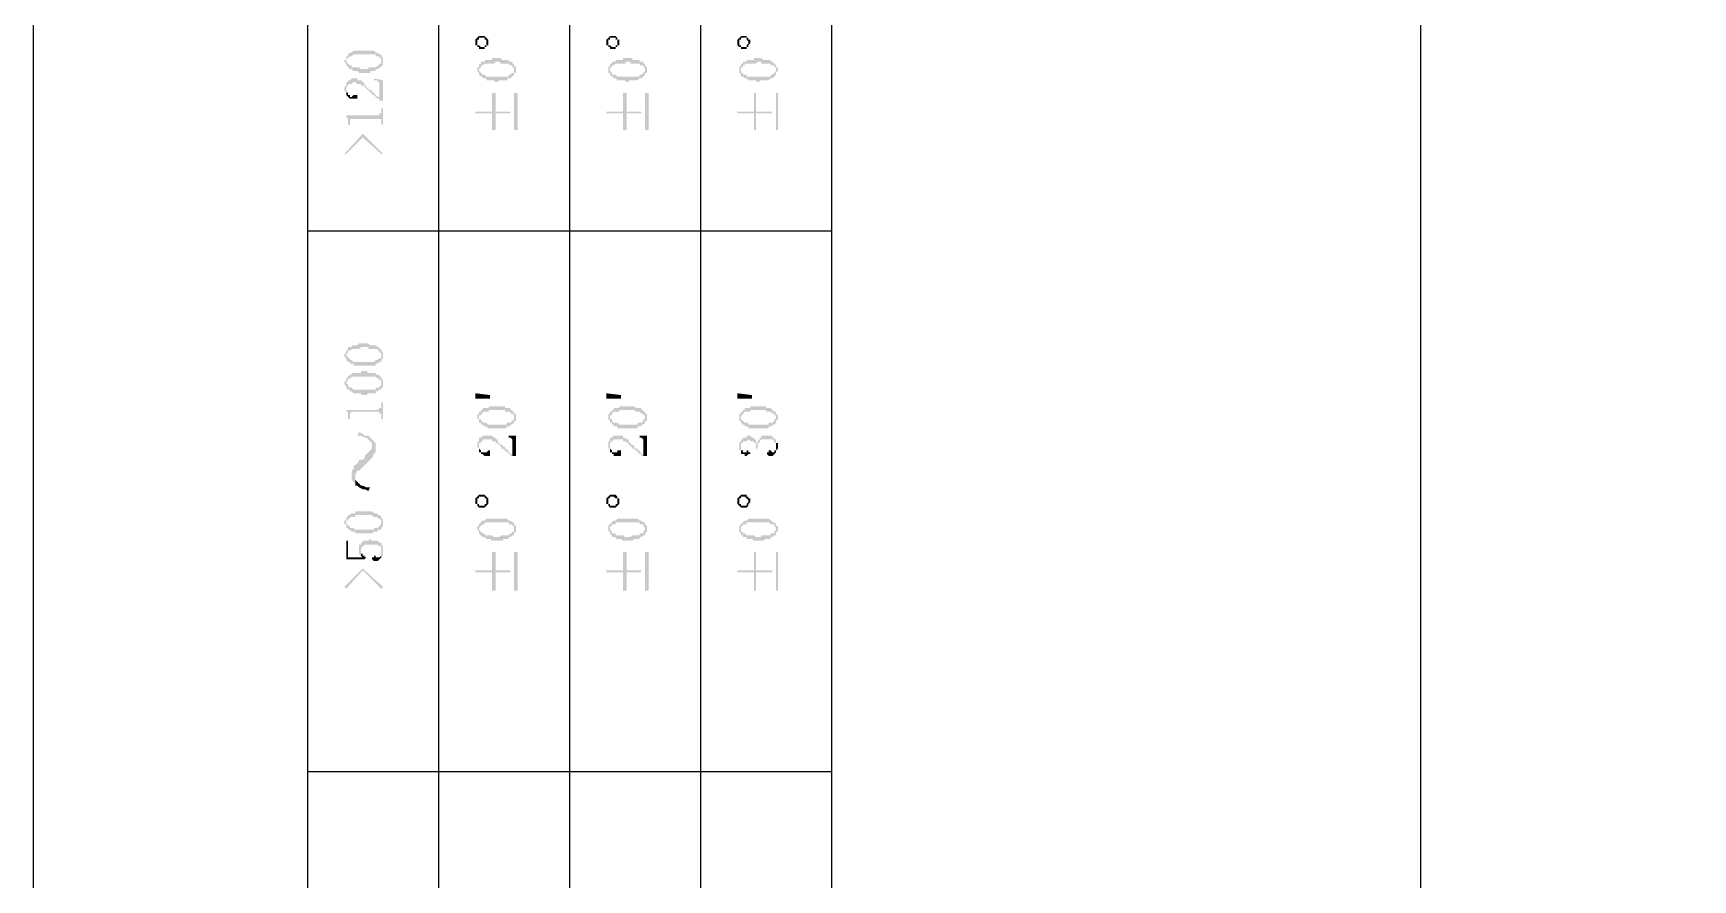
# Model space of a CAD drawing. Header units: millimetres. Extents: x 7018 to 13530, y 4187 to 5692.
# Drawn here: x 12184.84 to 12225.43, y 5206.75 to 5227.46 of the extents above; entities that cross this region are included whole.
import ezdxf

# ---------------------------------------------------------------- set-up
doc = ezdxf.new("R2010")
doc.units = ezdxf.units.MM

msp = doc.modelspace()

# ---------------------------------------------------------------- hatches: boundary and pattern name
at = {"transparency": 33554559}
for points in [[(12195.658, 5227.255), (12195.658, 5227.21), (12195.658, 5227.165), (12195.703, 5227.165), (12195.703, 5227.12), (12195.703, 5227.255), (12195.703, 5227.3), (12195.749, 5227.3), (12195.749, 5227.345), (12195.884, 5227.345), (12195.884, 5227.3), (12195.929, 5227.3), (12195.929, 5227.255), (12195.929, 5227.12), (12195.929, 5227.165), (12195.974, 5227.165), (12195.974, 5227.21), (12195.974, 5227.255), (12195.974, 5227.3), (12195.974, 5227.3), (12195.929, 5227.345), (12195.929, 5227.345), (12195.884, 5227.391), (12195.749, 5227.391), (12195.703, 5227.345), (12195.703, 5227.345), (12195.658, 5227.3)], [(12198.863, 5227.255), (12198.863, 5227.21), (12198.863, 5227.165), (12198.908, 5227.165), (12198.908, 5227.12), (12198.908, 5227.255), (12198.908, 5227.3), (12198.953, 5227.3), (12198.953, 5227.345), (12199.088, 5227.345), (12199.088, 5227.3), (12199.133, 5227.3), (12199.133, 5227.255), (12199.133, 5227.12), (12199.133, 5227.165), (12199.179, 5227.165), (12199.179, 5227.21), (12199.179, 5227.255), (12199.179, 5227.3), (12199.133, 5227.3), (12199.133, 5227.345), (12199.133, 5227.345), (12199.088, 5227.391), (12198.953, 5227.391), (12198.908, 5227.345), (12198.908, 5227.345), (12198.863, 5227.3)], [(12202.067, 5227.255), (12202.067, 5227.21), (12202.067, 5227.165), (12202.067, 5227.165), (12202.112, 5227.12), (12202.112, 5227.255), (12202.112, 5227.3), (12202.157, 5227.3), (12202.157, 5227.345), (12202.293, 5227.345), (12202.293, 5227.3), (12202.293, 5227.3), (12202.338, 5227.255), (12202.338, 5227.12), (12202.338, 5227.165), (12202.338, 5227.165), (12202.383, 5227.21), (12202.383, 5227.255), (12202.383, 5227.3), (12202.338, 5227.3), (12202.338, 5227.345), (12202.293, 5227.345), (12202.293, 5227.391), (12202.157, 5227.391), (12202.112, 5227.345), (12202.112, 5227.345), (12202.067, 5227.3)], [(12192.454, 5226.759), (12192.454, 5226.759), (12192.499, 5226.714), (12192.499, 5226.668), (12192.499, 5226.804), (12192.499, 5226.804), (12192.544, 5226.849), (12192.544, 5226.849), (12192.589, 5226.894), (12192.634, 5226.894), (12192.68, 5226.939), (12193.221, 5226.939), (12193.221, 5226.894), (12193.311, 5226.894), (12193.311, 5226.849), (12193.357, 5226.849), (12193.357, 5226.804), (12193.357, 5226.759), (12193.357, 5226.939), (12193.311, 5226.939), (12193.266, 5226.984), (12193.221, 5226.984), (12193.176, 5227.029), (12192.68, 5227.029), (12192.634, 5226.984), (12192.589, 5226.984), (12192.544, 5226.939), (12192.544, 5226.894), (12192.499, 5226.894), (12192.499, 5226.804), (12192.454, 5226.804)], [(12195.703, 5227.12), (12195.749, 5227.12), (12195.749, 5227.075), (12195.884, 5227.075), (12195.884, 5227.12), (12195.929, 5227.12), (12195.929, 5227.255), (12195.929, 5227.21), (12195.929, 5227.165), (12195.884, 5227.165), (12195.884, 5227.12), (12195.794, 5227.12), (12195.749, 5227.165), (12195.703, 5227.165), (12195.703, 5227.255), (12195.703, 5227.255)], [(12198.908, 5227.12), (12198.953, 5227.12), (12198.953, 5227.075), (12199.088, 5227.075), (12199.088, 5227.12), (12199.133, 5227.12), (12199.133, 5227.255), (12199.133, 5227.21), (12199.133, 5227.165), (12199.088, 5227.165), (12199.088, 5227.12), (12198.998, 5227.12), (12198.953, 5227.165), (12198.908, 5227.165), (12198.908, 5227.255), (12198.908, 5227.255)], [(12202.112, 5227.12), (12202.157, 5227.12), (12202.157, 5227.075), (12202.293, 5227.075), (12202.293, 5227.12), (12202.338, 5227.12), (12202.338, 5227.255), (12202.338, 5227.21), (12202.338, 5227.21), (12202.293, 5227.165), (12202.293, 5227.12), (12202.157, 5227.12), (12202.157, 5227.165), (12202.112, 5227.165), (12202.112, 5227.255), (12202.112, 5227.255)], [(12192.499, 5226.668), (12192.544, 5226.623), (12192.544, 5226.623), (12192.589, 5226.578), (12192.634, 5226.578), (12192.68, 5226.533), (12192.77, 5226.533), (12192.815, 5226.488), (12193.086, 5226.488), (12193.086, 5226.533), (12193.221, 5226.533), (12193.221, 5226.578), (12193.266, 5226.578), (12193.311, 5226.623), (12193.357, 5226.623), (12193.357, 5226.668), (12193.402, 5226.668), (12193.402, 5226.714), (12193.402, 5226.759), (12193.402, 5226.804), (12193.402, 5226.849), (12193.402, 5226.849), (12193.357, 5226.894), (12193.357, 5226.759), (12193.357, 5226.714), (12193.311, 5226.714), (12193.311, 5226.668), (12193.266, 5226.668), (12193.221, 5226.623), (12193.041, 5226.623), (12193.041, 5226.578), (12192.86, 5226.578), (12192.815, 5226.623), (12192.634, 5226.623), (12192.634, 5226.668), (12192.589, 5226.668), (12192.544, 5226.714), (12192.544, 5226.714), (12192.499, 5226.759), (12192.499, 5226.759)], [(12195.703, 5226.578), (12195.703, 5226.533), (12195.703, 5226.533), (12195.749, 5226.488), (12195.749, 5226.443), (12195.749, 5226.578), (12195.749, 5226.578), (12195.794, 5226.623), (12195.794, 5226.668), (12195.839, 5226.668), (12195.884, 5226.714), (12196.11, 5226.714), (12196.155, 5226.759), (12196.245, 5226.759), (12196.29, 5226.714), (12196.471, 5226.714), (12196.516, 5226.668), (12196.561, 5226.668), (12196.561, 5226.623), (12196.606, 5226.623), (12196.606, 5226.578), (12196.606, 5226.714), (12196.561, 5226.714), (12196.561, 5226.759), (12196.471, 5226.759), (12196.471, 5226.804), (12196.29, 5226.804), (12196.29, 5226.849), (12196.064, 5226.849), (12196.064, 5226.804), (12195.884, 5226.804), (12195.884, 5226.759), (12195.794, 5226.759), (12195.794, 5226.714), (12195.749, 5226.714), (12195.749, 5226.668), (12195.749, 5226.623), (12195.703, 5226.623)], [(12195.749, 5226.443), (12195.794, 5226.398), (12195.839, 5226.398), (12195.839, 5226.352), (12195.929, 5226.352), (12195.929, 5226.307), (12196.11, 5226.307), (12196.155, 5226.262), (12196.2, 5226.262), (12196.245, 5226.307), (12196.426, 5226.307), (12196.471, 5226.352), (12196.516, 5226.352), (12196.561, 5226.398), (12196.561, 5226.398), (12196.606, 5226.443), (12196.606, 5226.488), (12196.651, 5226.488), (12196.651, 5226.533), (12196.651, 5226.578), (12196.651, 5226.623), (12196.651, 5226.623), (12196.606, 5226.668), (12196.606, 5226.533), (12196.606, 5226.488), (12196.561, 5226.488), (12196.516, 5226.443), (12196.471, 5226.443), (12196.471, 5226.398), (12195.929, 5226.398), (12195.884, 5226.443), (12195.839, 5226.443), (12195.794, 5226.488), (12195.794, 5226.488), (12195.749, 5226.533), (12195.749, 5226.578)], [(12198.908, 5226.578), (12198.908, 5226.533), (12198.908, 5226.488), (12198.953, 5226.488), (12198.953, 5226.443), (12198.953, 5226.578), (12198.953, 5226.623), (12198.998, 5226.623), (12198.998, 5226.668), (12199.043, 5226.668), (12199.088, 5226.714), (12199.314, 5226.714), (12199.359, 5226.759), (12199.449, 5226.759), (12199.449, 5226.714), (12199.675, 5226.714), (12199.675, 5226.668), (12199.765, 5226.668), (12199.765, 5226.623), (12199.81, 5226.623), (12199.81, 5226.578), (12199.81, 5226.714), (12199.765, 5226.714), (12199.765, 5226.759), (12199.675, 5226.759), (12199.675, 5226.804), (12199.495, 5226.804), (12199.495, 5226.849), (12199.269, 5226.849), (12199.269, 5226.804), (12199.088, 5226.804), (12199.088, 5226.759), (12198.998, 5226.759), (12198.998, 5226.714), (12198.953, 5226.714), (12198.953, 5226.668), (12198.953, 5226.668), (12198.908, 5226.623)], [(12198.953, 5226.443), (12198.998, 5226.398), (12198.998, 5226.398), (12199.043, 5226.352), (12199.088, 5226.352), (12199.133, 5226.307), (12199.314, 5226.307), (12199.359, 5226.262), (12199.404, 5226.262), (12199.404, 5226.307), (12199.63, 5226.307), (12199.675, 5226.352), (12199.72, 5226.352), (12199.765, 5226.398), (12199.765, 5226.398), (12199.81, 5226.443), (12199.81, 5226.488), (12199.856, 5226.488), (12199.856, 5226.533), (12199.856, 5226.578), (12199.856, 5226.623), (12199.856, 5226.623), (12199.81, 5226.668), (12199.81, 5226.533), (12199.81, 5226.533), (12199.765, 5226.488), (12199.765, 5226.488), (12199.72, 5226.443), (12199.675, 5226.443), (12199.675, 5226.398), (12199.133, 5226.398), (12199.088, 5226.443), (12198.998, 5226.443), (12198.998, 5226.488), (12198.998, 5226.488), (12198.953, 5226.533), (12198.953, 5226.578)], [(12202.112, 5226.578), (12202.112, 5226.533), (12202.112, 5226.488), (12202.112, 5226.488), (12202.157, 5226.443), (12202.157, 5226.578), (12202.157, 5226.623), (12202.202, 5226.623), (12202.202, 5226.668), (12202.248, 5226.668), (12202.248, 5226.714), (12202.518, 5226.714), (12202.563, 5226.759), (12202.654, 5226.759), (12202.654, 5226.714), (12202.879, 5226.714), (12202.879, 5226.668), (12202.97, 5226.668), (12202.97, 5226.623), (12203.015, 5226.623), (12203.015, 5226.578), (12203.015, 5226.668), (12202.97, 5226.714), (12202.97, 5226.714), (12202.925, 5226.759), (12202.879, 5226.759), (12202.879, 5226.804), (12202.699, 5226.804), (12202.654, 5226.849), (12202.473, 5226.849), (12202.473, 5226.804), (12202.293, 5226.804), (12202.293, 5226.759), (12202.202, 5226.759), (12202.202, 5226.714), (12202.157, 5226.714), (12202.157, 5226.668), (12202.157, 5226.668), (12202.112, 5226.623)], [(12202.157, 5226.443), (12202.157, 5226.398), (12202.202, 5226.398), (12202.248, 5226.352), (12202.293, 5226.352), (12202.338, 5226.307), (12202.518, 5226.307), (12202.563, 5226.262), (12202.609, 5226.262), (12202.609, 5226.307), (12202.834, 5226.307), (12202.879, 5226.352), (12202.925, 5226.352), (12202.97, 5226.398), (12202.97, 5226.398), (12203.015, 5226.443), (12203.015, 5226.488), (12203.015, 5226.488), (12203.06, 5226.533), (12203.06, 5226.578), (12203.06, 5226.623), (12203.015, 5226.623), (12203.015, 5226.668), (12203.015, 5226.533), (12203.015, 5226.533), (12202.97, 5226.488), (12202.97, 5226.488), (12202.925, 5226.443), (12202.879, 5226.443), (12202.879, 5226.398), (12202.293, 5226.398), (12202.293, 5226.443), (12202.202, 5226.443), (12202.202, 5226.488), (12202.157, 5226.488), (12202.157, 5226.533), (12202.157, 5226.578)], [(12192.454, 5226.082), (12192.454, 5226.037), (12192.499, 5226.037), (12192.499, 5225.946), (12192.499, 5226.082), (12192.499, 5226.127), (12192.499, 5226.127), (12192.544, 5226.172), (12192.544, 5226.217), (12192.634, 5226.217), (12192.68, 5226.262), (12192.725, 5226.262), (12192.77, 5226.217), (12192.86, 5226.217), (12192.86, 5226.172), (12192.95, 5226.172), (12192.95, 5226.127), (12192.995, 5226.127), (12192.995, 5226.082), (12193.041, 5226.082), (12193.041, 5226.037), (12193.086, 5226.037), (12193.086, 5225.991), (12193.131, 5225.991), (12193.131, 5225.946), (12193.176, 5225.946), (12193.221, 5225.901), (12193.221, 5225.901), (12193.266, 5225.856), (12193.311, 5225.856), (12193.311, 5225.811), (12193.311, 5225.901), (12193.266, 5225.901), (12193.221, 5225.946), (12193.221, 5225.946), (12193.176, 5225.991), (12193.176, 5225.991), (12193.131, 5226.037), (12193.131, 5226.037), (12193.086, 5226.082), (12193.041, 5226.082), (12193.041, 5226.127), (12192.995, 5226.127), (12192.995, 5226.172), (12192.95, 5226.172), (12192.95, 5226.217), (12192.95, 5226.217), (12192.905, 5226.262), (12192.905, 5226.262), (12192.86, 5226.307), (12192.77, 5226.307), (12192.77, 5226.352), (12192.634, 5226.352), (12192.589, 5226.307), (12192.544, 5226.307), (12192.544, 5226.262), (12192.499, 5226.262), (12192.499, 5226.217), (12192.499, 5226.172), (12192.499, 5226.172), (12192.454, 5226.127)], [(12193.176, 5226.352), (12193.176, 5226.307), (12193.266, 5226.307), (12193.266, 5226.262), (12193.311, 5226.262), (12193.311, 5226.217), (12193.311, 5225.811), (12193.402, 5225.811), (12193.402, 5226.307)], [(12192.499, 5225.946), (12192.499, 5225.946), (12192.544, 5225.901), (12192.544, 5225.901), (12192.589, 5225.856), (12192.77, 5225.856), (12192.77, 5225.946), (12192.68, 5225.946), (12192.634, 5225.901), (12192.589, 5225.901), (12192.589, 5225.946), (12192.544, 5225.946), (12192.544, 5225.991), (12192.544, 5225.991), (12192.499, 5226.037), (12192.499, 5226.082)], [(12195.658, 5225.54), (12195.658, 5225.495), (12196.064, 5225.495), (12196.064, 5225.089), (12196.155, 5225.089), (12196.155, 5225.495), (12196.516, 5225.495), (12196.516, 5225.54), (12196.155, 5225.54), (12196.155, 5225.991), (12196.064, 5225.991), (12196.064, 5225.54)], [(12196.696, 5225.089), (12196.696, 5225.991), (12196.606, 5225.991), (12196.606, 5225.089)], [(12198.863, 5225.54), (12198.863, 5225.495), (12199.269, 5225.495), (12199.269, 5225.089), (12199.359, 5225.089), (12199.359, 5225.495), (12199.72, 5225.495), (12199.72, 5225.54), (12199.359, 5225.54), (12199.359, 5225.991), (12199.269, 5225.991), (12199.269, 5225.54)], [(12199.901, 5225.089), (12199.901, 5225.991), (12199.81, 5225.991), (12199.81, 5225.089)], [(12202.067, 5225.54), (12202.067, 5225.495), (12202.473, 5225.495), (12202.473, 5225.089), (12202.518, 5225.089), (12202.518, 5225.495), (12202.925, 5225.495), (12202.925, 5225.54), (12202.518, 5225.54), (12202.518, 5225.991), (12202.473, 5225.991), (12202.473, 5225.54)], [(12203.06, 5225.089), (12203.06, 5225.991), (12203.015, 5225.991), (12203.015, 5225.089)], [(12192.454, 5225.45), (12192.499, 5225.45), (12192.499, 5225.405), (12192.499, 5225.405), (12192.544, 5225.36), (12192.544, 5225.314), (12192.544, 5225.224), (12192.589, 5225.224), (12192.589, 5225.36), (12193.357, 5225.36), (12193.357, 5225.314), (12193.357, 5225.224), (12193.402, 5225.224), (12193.402, 5225.63), (12193.357, 5225.63), (12193.357, 5225.54), (12193.357, 5225.495), (12193.311, 5225.495), (12193.311, 5225.45), (12193.266, 5225.45)], [(12192.454, 5224.502), (12192.499, 5224.502), (12192.905, 5224.908), (12193.357, 5224.502), (12193.402, 5224.502), (12192.905, 5224.999)], [(12192.454, 5219.597), (12192.454, 5219.552), (12192.454, 5219.552), (12192.499, 5219.507), (12192.499, 5219.461), (12192.499, 5219.597), (12192.499, 5219.597), (12192.544, 5219.642), (12192.544, 5219.687), (12192.589, 5219.687), (12192.634, 5219.732), (12192.815, 5219.732), (12192.86, 5219.777), (12193.041, 5219.777), (12193.041, 5219.732), (12193.266, 5219.732), (12193.266, 5219.687), (12193.311, 5219.687), (12193.311, 5219.642), (12193.357, 5219.642), (12193.357, 5219.597), (12193.357, 5219.732), (12193.311, 5219.732), (12193.311, 5219.777), (12193.266, 5219.777), (12193.221, 5219.823), (12193.086, 5219.823), (12193.041, 5219.868), (12192.815, 5219.868), (12192.77, 5219.823), (12192.634, 5219.823), (12192.634, 5219.777), (12192.544, 5219.777), (12192.544, 5219.732), (12192.544, 5219.732), (12192.499, 5219.687), (12192.499, 5219.642), (12192.499, 5219.642)], [(12192.499, 5219.461), (12192.544, 5219.416), (12192.589, 5219.416), (12192.589, 5219.371), (12192.68, 5219.371), (12192.68, 5219.326), (12193.221, 5219.326), (12193.221, 5219.371), (12193.266, 5219.371), (12193.311, 5219.416), (12193.357, 5219.416), (12193.357, 5219.461), (12193.357, 5219.461), (12193.402, 5219.507), (12193.402, 5219.552), (12193.402, 5219.597), (12193.402, 5219.642), (12193.402, 5219.642), (12193.357, 5219.687), (12193.357, 5219.552), (12193.357, 5219.507), (12193.311, 5219.507), (12193.266, 5219.461), (12193.221, 5219.461), (12193.176, 5219.416), (12192.68, 5219.416), (12192.634, 5219.461), (12192.589, 5219.461), (12192.589, 5219.507), (12192.544, 5219.507), (12192.544, 5219.552), (12192.499, 5219.552), (12192.499, 5219.597)], [(12192.454, 5218.92), (12192.454, 5218.875), (12192.454, 5218.875), (12192.499, 5218.83), (12192.499, 5218.784), (12192.499, 5218.92), (12192.499, 5218.92), (12192.544, 5218.965), (12192.544, 5219.01), (12192.589, 5219.01), (12192.634, 5219.055), (12193.221, 5219.055), (12193.266, 5219.01), (12193.311, 5219.01), (12193.311, 5218.965), (12193.357, 5218.965), (12193.357, 5218.92), (12193.357, 5219.055), (12193.311, 5219.055), (12193.311, 5219.1), (12193.221, 5219.1), (12193.221, 5219.146), (12193.041, 5219.146), (12192.995, 5219.191), (12192.86, 5219.191), (12192.86, 5219.146), (12192.634, 5219.146), (12192.634, 5219.1), (12192.589, 5219.1), (12192.544, 5219.055), (12192.544, 5219.055), (12192.499, 5219.01), (12192.499, 5218.965), (12192.499, 5218.965)], [(12192.499, 5218.784), (12192.544, 5218.739), (12192.589, 5218.739), (12192.589, 5218.694), (12192.634, 5218.694), (12192.68, 5218.649), (12192.86, 5218.649), (12192.86, 5218.604), (12192.995, 5218.604), (12193.041, 5218.649), (12193.221, 5218.649), (12193.221, 5218.694), (12193.266, 5218.694), (12193.311, 5218.739), (12193.357, 5218.739), (12193.357, 5218.784), (12193.402, 5218.784), (12193.402, 5218.83), (12193.402, 5218.92), (12193.402, 5218.965), (12193.402, 5218.965), (12193.357, 5219.01), (12193.357, 5218.875), (12193.357, 5218.83), (12193.311, 5218.83), (12193.311, 5218.784), (12193.221, 5218.784), (12193.221, 5218.739), (12192.68, 5218.739), (12192.634, 5218.784), (12192.589, 5218.784), (12192.544, 5218.83), (12192.544, 5218.875), (12192.499, 5218.875), (12192.499, 5218.92)], [(12195.658, 5218.649), (12196.019, 5218.604), (12196.019, 5218.514), (12195.658, 5218.514)], [(12198.863, 5218.649), (12199.224, 5218.604), (12199.224, 5218.514), (12198.863, 5218.514)], [(12202.067, 5218.649), (12202.428, 5218.604), (12202.428, 5218.514), (12202.067, 5218.514)], [(12192.454, 5218.243), (12192.499, 5218.243), (12192.499, 5218.198), (12192.544, 5218.198), (12192.544, 5218.153), (12192.544, 5218.017), (12192.589, 5218.017), (12192.589, 5218.153), (12192.589, 5218.153), (12192.634, 5218.198), (12193.311, 5218.198), (12193.311, 5218.153), (12193.357, 5218.153), (12193.357, 5218.017), (12193.402, 5218.017), (12193.402, 5218.423), (12193.357, 5218.423), (12193.357, 5218.333), (12193.357, 5218.288), (12193.311, 5218.288), (12193.266, 5218.243)], [(12195.703, 5218.062), (12195.703, 5218.017), (12195.749, 5218.017), (12195.749, 5217.972), (12195.749, 5217.927), (12195.749, 5218.062), (12195.749, 5218.107), (12195.794, 5218.107), (12195.794, 5218.153), (12195.839, 5218.153), (12195.839, 5218.198), (12195.974, 5218.198), (12196.019, 5218.243), (12196.38, 5218.243), (12196.38, 5218.198), (12196.516, 5218.198), (12196.516, 5218.153), (12196.561, 5218.153), (12196.606, 5218.107), (12196.606, 5218.062), (12196.606, 5218.198), (12196.561, 5218.198), (12196.561, 5218.243), (12196.516, 5218.243), (12196.516, 5218.288), (12196.38, 5218.288), (12196.38, 5218.333), (12196.019, 5218.333), (12195.974, 5218.288), (12195.839, 5218.288), (12195.839, 5218.243), (12195.794, 5218.243), (12195.794, 5218.198), (12195.749, 5218.198), (12195.749, 5218.153), (12195.749, 5218.153), (12195.703, 5218.107)], [(12195.749, 5217.927), (12195.794, 5217.927), (12195.794, 5217.882), (12195.839, 5217.882), (12195.884, 5217.837), (12195.929, 5217.837), (12195.974, 5217.792), (12196.426, 5217.792), (12196.426, 5217.837), (12196.516, 5217.837), (12196.516, 5217.882), (12196.561, 5217.882), (12196.606, 5217.927), (12196.606, 5217.972), (12196.651, 5217.972), (12196.651, 5218.017), (12196.651, 5218.062), (12196.651, 5218.107), (12196.651, 5218.153), (12196.606, 5218.153), (12196.606, 5218.198), (12196.606, 5218.017), (12196.606, 5218.017), (12196.561, 5217.972), (12196.561, 5217.972), (12196.516, 5217.927), (12196.426, 5217.927), (12196.426, 5217.882), (12195.974, 5217.882), (12195.929, 5217.927), (12195.839, 5217.927), (12195.839, 5217.972), (12195.794, 5217.972), (12195.794, 5218.017), (12195.749, 5218.017), (12195.749, 5218.062)], [(12198.908, 5218.062), (12198.908, 5218.017), (12198.908, 5218.017), (12198.953, 5217.972), (12198.953, 5217.927), (12198.953, 5218.062), (12198.953, 5218.107), (12198.998, 5218.107), (12198.998, 5218.153), (12198.998, 5218.153), (12199.043, 5218.198), (12199.179, 5218.198), (12199.179, 5218.243), (12199.54, 5218.243), (12199.585, 5218.198), (12199.675, 5218.198), (12199.72, 5218.153), (12199.765, 5218.153), (12199.765, 5218.107), (12199.81, 5218.107), (12199.81, 5218.062), (12199.81, 5218.198), (12199.765, 5218.198), (12199.765, 5218.243), (12199.72, 5218.243), (12199.72, 5218.288), (12199.585, 5218.288), (12199.54, 5218.333), (12199.179, 5218.333), (12199.179, 5218.288), (12199.043, 5218.288), (12199.043, 5218.243), (12198.998, 5218.243), (12198.998, 5218.198), (12198.953, 5218.198), (12198.953, 5218.153), (12198.908, 5218.153)], [(12198.953, 5217.927), (12198.998, 5217.927), (12198.998, 5217.882), (12199.043, 5217.882), (12199.043, 5217.837), (12199.133, 5217.837), (12199.133, 5217.792), (12199.63, 5217.792), (12199.63, 5217.837), (12199.72, 5217.837), (12199.72, 5217.882), (12199.765, 5217.882), (12199.81, 5217.927), (12199.81, 5217.972), (12199.856, 5217.972), (12199.856, 5218.017), (12199.856, 5218.062), (12199.856, 5218.107), (12199.856, 5218.153), (12199.81, 5218.153), (12199.81, 5218.198), (12199.81, 5218.017), (12199.765, 5218.017), (12199.765, 5217.972), (12199.765, 5217.972), (12199.72, 5217.927), (12199.63, 5217.927), (12199.63, 5217.882), (12199.179, 5217.882), (12199.133, 5217.927), (12199.043, 5217.927), (12198.998, 5217.972), (12198.998, 5218.017), (12198.953, 5218.017), (12198.953, 5218.062)], [(12202.112, 5218.062), (12202.112, 5218.017), (12202.112, 5217.972), (12202.157, 5217.972), (12202.157, 5217.927), (12202.157, 5218.062), (12202.157, 5218.107), (12202.202, 5218.107), (12202.202, 5218.153), (12202.202, 5218.153), (12202.248, 5218.198), (12202.383, 5218.198), (12202.383, 5218.243), (12202.744, 5218.243), (12202.789, 5218.198), (12202.879, 5218.198), (12202.925, 5218.153), (12202.97, 5218.153), (12202.97, 5218.107), (12203.015, 5218.107), (12203.015, 5218.062), (12203.015, 5218.198), (12202.97, 5218.198), (12202.925, 5218.243), (12202.925, 5218.243), (12202.879, 5218.288), (12202.789, 5218.288), (12202.744, 5218.333), (12202.383, 5218.333), (12202.383, 5218.288), (12202.248, 5218.288), (12202.248, 5218.243), (12202.202, 5218.243), (12202.202, 5218.198), (12202.157, 5218.198), (12202.157, 5218.153), (12202.112, 5218.153)], [(12202.157, 5217.927), (12202.157, 5217.927), (12202.202, 5217.882), (12202.248, 5217.882), (12202.248, 5217.837), (12202.338, 5217.837), (12202.338, 5217.792), (12202.834, 5217.792), (12202.834, 5217.837), (12202.925, 5217.837), (12202.925, 5217.882), (12202.97, 5217.882), (12203.015, 5217.927), (12203.015, 5217.972), (12203.015, 5217.972), (12203.06, 5218.017), (12203.06, 5218.062), (12203.06, 5218.107), (12203.06, 5218.107), (12203.015, 5218.153), (12203.015, 5218.198), (12203.015, 5218.017), (12202.97, 5218.017), (12202.97, 5217.972), (12202.97, 5217.972), (12202.925, 5217.927), (12202.834, 5217.927), (12202.834, 5217.882), (12202.338, 5217.882), (12202.338, 5217.927), (12202.248, 5217.927), (12202.202, 5217.972), (12202.202, 5217.972), (12202.157, 5218.017), (12202.157, 5218.062)], [(12192.77, 5217.611), (12192.86, 5217.611), (12192.95, 5217.566), (12192.995, 5217.566), (12193.041, 5217.521), (12193.041, 5217.521), (12193.086, 5217.476), (12193.131, 5217.431), (12193.131, 5217.069), (12193.131, 5217.069), (12193.176, 5217.16), (12193.221, 5217.205), (12193.221, 5217.431), (12193.176, 5217.476), (12193.131, 5217.521), (12193.131, 5217.521), (12193.086, 5217.566), (12193.041, 5217.611), (12192.95, 5217.611), (12192.905, 5217.656), (12192.815, 5217.701)], [(12192.634, 5216.663), (12192.634, 5216.528), (12192.68, 5216.483), (12192.725, 5216.438), (12192.725, 5216.618), (12192.725, 5216.663), (12192.77, 5216.754), (12192.815, 5216.754), (12192.86, 5216.799), (12192.905, 5216.844), (12192.95, 5216.889), (12192.995, 5216.934), (12193.041, 5216.979), (12193.041, 5216.979), (12193.086, 5217.024), (12193.131, 5217.069), (12193.131, 5217.34), (12193.131, 5217.295), (12193.086, 5217.25), (12193.041, 5217.205), (12192.995, 5217.16), (12192.95, 5217.115), (12192.95, 5217.069), (12192.905, 5217.024), (12192.815, 5217.024), (12192.815, 5216.979), (12192.77, 5216.934), (12192.725, 5216.889), (12192.68, 5216.889), (12192.68, 5216.799), (12192.634, 5216.754), (12192.634, 5216.708)], [(12195.703, 5217.385), (12195.703, 5217.34), (12195.703, 5217.34), (12195.749, 5217.295), (12195.749, 5217.25), (12195.749, 5217.385), (12195.749, 5217.431), (12195.794, 5217.431), (12195.794, 5217.476), (12195.839, 5217.476), (12195.839, 5217.521), (12196.064, 5217.521), (12196.064, 5217.476), (12196.155, 5217.476), (12196.155, 5217.431), (12196.2, 5217.431), (12196.245, 5217.385), (12196.245, 5217.385), (12196.29, 5217.34), (12196.29, 5217.295), (12196.335, 5217.295), (12196.38, 5217.25), (12196.38, 5217.25), (12196.426, 5217.205), (12196.471, 5217.205), (12196.471, 5217.16), (12196.516, 5217.16), (12196.516, 5217.115), (12196.561, 5217.115), (12196.561, 5217.16), (12196.516, 5217.16), (12196.516, 5217.205), (12196.471, 5217.205), (12196.471, 5217.25), (12196.426, 5217.25), (12196.426, 5217.295), (12196.38, 5217.295), (12196.38, 5217.34), (12196.335, 5217.34), (12196.335, 5217.385), (12196.29, 5217.385), (12196.245, 5217.431), (12196.245, 5217.431), (12196.2, 5217.476), (12196.2, 5217.521), (12196.155, 5217.521), (12196.155, 5217.566), (12196.11, 5217.566), (12196.064, 5217.611), (12195.839, 5217.611), (12195.794, 5217.566), (12195.749, 5217.566), (12195.749, 5217.521), (12195.749, 5217.476), (12195.749, 5217.476), (12195.703, 5217.431)], [(12195.749, 5217.25), (12195.749, 5217.205), (12195.794, 5217.205), (12195.794, 5217.16), (12195.839, 5217.16), (12195.884, 5217.115), (12196.019, 5217.115), (12196.019, 5217.205), (12196.019, 5217.25), (12195.974, 5217.25), (12195.929, 5217.205), (12195.794, 5217.205), (12195.794, 5217.25), (12195.794, 5217.25), (12195.749, 5217.295), (12195.749, 5217.34), (12195.749, 5217.34)], [(12196.426, 5217.611), (12196.471, 5217.611), (12196.471, 5217.566), (12196.516, 5217.566), (12196.561, 5217.521), (12196.561, 5217.115), (12196.651, 5217.115), (12196.651, 5217.611)], [(12198.908, 5217.385), (12198.908, 5217.34), (12198.908, 5217.295), (12198.953, 5217.295), (12198.953, 5217.25), (12198.953, 5217.385), (12198.953, 5217.431), (12198.953, 5217.431), (12198.998, 5217.476), (12198.998, 5217.476), (12199.043, 5217.521), (12199.269, 5217.521), (12199.269, 5217.476), (12199.359, 5217.476), (12199.359, 5217.431), (12199.404, 5217.431), (12199.404, 5217.385), (12199.449, 5217.385), (12199.449, 5217.34), (12199.495, 5217.34), (12199.495, 5217.295), (12199.54, 5217.295), (12199.585, 5217.25), (12199.585, 5217.25), (12199.63, 5217.205), (12199.63, 5217.205), (12199.675, 5217.16), (12199.72, 5217.16), (12199.72, 5217.115), (12199.765, 5217.115), (12199.765, 5217.16), (12199.72, 5217.16), (12199.72, 5217.205), (12199.675, 5217.205), (12199.675, 5217.25), (12199.63, 5217.25), (12199.63, 5217.295), (12199.585, 5217.295), (12199.54, 5217.34), (12199.54, 5217.385), (12199.495, 5217.385), (12199.449, 5217.431), (12199.449, 5217.431), (12199.404, 5217.476), (12199.404, 5217.521), (12199.359, 5217.521), (12199.314, 5217.566), (12199.269, 5217.566), (12199.269, 5217.611), (12199.043, 5217.611), (12198.998, 5217.566), (12198.953, 5217.566), (12198.953, 5217.521), (12198.953, 5217.476), (12198.908, 5217.476)], [(12198.953, 5217.25), (12198.953, 5217.205), (12198.998, 5217.205), (12198.998, 5217.16), (12199.043, 5217.16), (12199.043, 5217.115), (12199.224, 5217.115), (12199.224, 5217.205), (12199.224, 5217.25), (12199.133, 5217.25), (12199.133, 5217.205), (12198.998, 5217.205), (12198.998, 5217.25), (12198.998, 5217.25), (12198.953, 5217.295), (12198.953, 5217.34), (12198.953, 5217.34)], [(12199.63, 5217.611), (12199.675, 5217.611), (12199.675, 5217.566), (12199.72, 5217.566), (12199.765, 5217.521), (12199.765, 5217.115), (12199.856, 5217.115), (12199.856, 5217.611)], [(12202.112, 5217.34), (12202.112, 5217.25), (12202.157, 5217.25), (12202.157, 5217.34), (12202.157, 5217.385), (12202.157, 5217.431), (12202.202, 5217.431), (12202.202, 5217.476), (12202.293, 5217.476), (12202.338, 5217.521), (12202.383, 5217.476), (12202.473, 5217.476), (12202.473, 5217.431), (12202.518, 5217.431), (12202.518, 5217.385), (12202.518, 5217.34), (12202.518, 5217.295), (12202.563, 5217.295), (12202.563, 5217.34), (12202.563, 5217.431), (12202.609, 5217.431), (12202.609, 5217.476), (12202.609, 5217.476), (12202.654, 5217.521), (12202.925, 5217.521), (12202.97, 5217.476), (12202.97, 5217.431), (12203.015, 5217.431), (12203.015, 5217.385), (12203.015, 5217.34), (12203.015, 5217.521), (12202.97, 5217.521), (12202.97, 5217.566), (12202.925, 5217.566), (12202.925, 5217.611), (12202.654, 5217.611), (12202.654, 5217.566), (12202.609, 5217.566), (12202.609, 5217.521), (12202.609, 5217.521), (12202.563, 5217.476), (12202.563, 5217.431), (12202.518, 5217.431), (12202.518, 5217.521), (12202.473, 5217.521), (12202.473, 5217.566), (12202.428, 5217.566), (12202.383, 5217.611), (12202.293, 5217.611), (12202.293, 5217.566), (12202.202, 5217.566), (12202.202, 5217.521), (12202.157, 5217.521), (12202.157, 5217.476), (12202.157, 5217.476), (12202.112, 5217.431), (12202.112, 5217.385)], [(12202.157, 5217.25), (12202.157, 5217.205), (12202.157, 5217.16), (12202.248, 5217.16), (12202.248, 5217.115), (12202.293, 5217.115), (12202.338, 5217.16), (12202.383, 5217.16), (12202.383, 5217.205), (12202.338, 5217.205), (12202.338, 5217.25), (12202.293, 5217.25), (12202.293, 5217.205), (12202.202, 5217.205), (12202.202, 5217.25), (12202.157, 5217.25), (12202.157, 5217.295), (12202.157, 5217.34)], [(12202.789, 5217.16), (12202.789, 5217.16), (12202.834, 5217.115), (12202.925, 5217.115), (12202.97, 5217.16), (12202.97, 5217.16), (12203.015, 5217.205), (12203.015, 5217.25), (12203.015, 5217.25), (12203.06, 5217.295), (12203.06, 5217.34), (12203.06, 5217.385), (12203.06, 5217.431), (12203.015, 5217.431), (12203.015, 5217.476), (12203.015, 5217.34), (12203.015, 5217.295), (12203.015, 5217.25), (12202.97, 5217.25), (12202.97, 5217.205), (12202.925, 5217.205), (12202.879, 5217.25), (12202.834, 5217.25), (12202.834, 5217.205), (12202.789, 5217.205)], [(12192.725, 5216.438), (12192.725, 5216.392), (12192.77, 5216.392), (12192.815, 5216.347), (12192.905, 5216.302), (12192.95, 5216.302), (12193.041, 5216.257), (12193.086, 5216.347), (12192.995, 5216.347), (12192.905, 5216.392), (12192.86, 5216.392), (12192.815, 5216.438), (12192.815, 5216.438), (12192.77, 5216.483), (12192.725, 5216.528), (12192.725, 5216.618)], [(12195.658, 5216.031), (12195.658, 5215.941), (12195.703, 5215.941), (12195.703, 5215.896), (12195.703, 5216.077), (12195.749, 5216.077), (12195.749, 5216.122), (12195.884, 5216.122), (12195.884, 5216.077), (12195.929, 5216.077), (12195.929, 5216.031), (12195.929, 5215.896), (12195.929, 5215.896), (12195.974, 5215.941), (12195.974, 5215.986), (12195.974, 5216.077), (12195.974, 5216.077), (12195.929, 5216.122), (12195.929, 5216.122), (12195.884, 5216.167), (12195.749, 5216.167), (12195.703, 5216.122), (12195.703, 5216.122), (12195.658, 5216.077)], [(12195.703, 5215.896), (12195.703, 5215.896), (12195.749, 5215.851), (12195.884, 5215.851), (12195.929, 5215.896), (12195.929, 5216.031), (12195.929, 5215.986), (12195.929, 5215.941), (12195.884, 5215.941), (12195.884, 5215.896), (12195.749, 5215.896), (12195.749, 5215.941), (12195.703, 5215.941), (12195.703, 5215.986), (12195.703, 5215.986)], [(12198.863, 5216.031), (12198.863, 5215.941), (12198.908, 5215.941), (12198.908, 5215.896), (12198.908, 5216.077), (12198.953, 5216.077), (12198.953, 5216.122), (12199.043, 5216.122), (12199.088, 5216.077), (12199.133, 5216.077), (12199.133, 5216.031), (12199.133, 5215.896), (12199.133, 5215.896), (12199.179, 5215.941), (12199.179, 5215.986), (12199.179, 5216.077), (12199.133, 5216.077), (12199.133, 5216.122), (12199.133, 5216.122), (12199.088, 5216.167), (12198.953, 5216.167), (12198.908, 5216.122), (12198.908, 5216.122), (12198.863, 5216.077)], [(12198.908, 5215.896), (12198.908, 5215.896), (12198.953, 5215.851), (12199.088, 5215.851), (12199.133, 5215.896), (12199.133, 5216.031), (12199.133, 5215.986), (12199.133, 5215.941), (12199.088, 5215.941), (12199.088, 5215.896), (12198.953, 5215.896), (12198.953, 5215.941), (12198.908, 5215.941), (12198.908, 5215.986), (12198.908, 5215.986)], [(12202.067, 5216.031), (12202.067, 5215.941), (12202.067, 5215.941), (12202.112, 5215.896), (12202.112, 5216.077), (12202.157, 5216.077), (12202.157, 5216.122), (12202.248, 5216.122), (12202.293, 5216.077), (12202.293, 5216.077), (12202.338, 5216.031), (12202.338, 5215.896), (12202.338, 5215.941), (12202.383, 5215.986), (12202.383, 5216.077), (12202.338, 5216.077), (12202.338, 5216.122), (12202.293, 5216.122), (12202.293, 5216.167), (12202.157, 5216.167), (12202.112, 5216.122), (12202.112, 5216.122), (12202.067, 5216.077)], [(12202.112, 5215.896), (12202.112, 5215.896), (12202.157, 5215.851), (12202.293, 5215.851), (12202.338, 5215.896), (12202.338, 5216.031), (12202.338, 5215.986), (12202.338, 5215.986), (12202.293, 5215.941), (12202.293, 5215.896), (12202.157, 5215.896), (12202.157, 5215.941), (12202.112, 5215.941), (12202.112, 5215.986), (12202.112, 5215.986)], [(12192.454, 5215.49), (12192.454, 5215.445), (12192.499, 5215.445), (12192.499, 5215.4), (12192.499, 5215.354), (12192.499, 5215.49), (12192.499, 5215.535), (12192.544, 5215.535), (12192.544, 5215.58), (12192.589, 5215.58), (12192.589, 5215.625), (12192.725, 5215.625), (12192.725, 5215.67), (12193.131, 5215.67), (12193.176, 5215.625), (12193.266, 5215.625), (12193.266, 5215.58), (12193.311, 5215.58), (12193.357, 5215.535), (12193.357, 5215.49), (12193.357, 5215.625), (12193.357, 5215.625), (12193.311, 5215.67), (12193.266, 5215.67), (12193.266, 5215.715), (12193.176, 5215.715), (12193.131, 5215.761), (12192.725, 5215.761), (12192.725, 5215.715), (12192.634, 5215.715), (12192.589, 5215.67), (12192.544, 5215.67), (12192.544, 5215.625), (12192.499, 5215.625), (12192.499, 5215.58), (12192.499, 5215.535), (12192.454, 5215.535)], [(12192.499, 5215.354), (12192.544, 5215.354), (12192.544, 5215.309), (12192.589, 5215.309), (12192.634, 5215.264), (12192.725, 5215.264), (12192.725, 5215.219), (12193.131, 5215.219), (12193.176, 5215.264), (12193.266, 5215.264), (12193.266, 5215.309), (12193.357, 5215.309), (12193.357, 5215.354), (12193.357, 5215.354), (12193.402, 5215.4), (12193.402, 5215.445), (12193.402, 5215.49), (12193.402, 5215.535), (12193.402, 5215.58), (12193.357, 5215.58), (12193.357, 5215.625), (12193.357, 5215.49), (12193.357, 5215.445), (12193.357, 5215.445), (12193.311, 5215.4), (12193.311, 5215.4), (12193.266, 5215.354), (12193.176, 5215.354), (12193.176, 5215.309), (12192.725, 5215.309), (12192.68, 5215.354), (12192.589, 5215.354), (12192.589, 5215.4), (12192.544, 5215.4), (12192.544, 5215.445), (12192.499, 5215.445), (12192.499, 5215.49)], [(12195.703, 5215.309), (12195.703, 5215.309), (12195.749, 5215.264), (12195.749, 5215.219), (12195.749, 5215.354), (12195.749, 5215.354), (12195.794, 5215.4), (12195.794, 5215.4), (12195.839, 5215.445), (12195.884, 5215.445), (12195.884, 5215.49), (12196.471, 5215.49), (12196.471, 5215.445), (12196.561, 5215.445), (12196.561, 5215.4), (12196.606, 5215.4), (12196.606, 5215.354), (12196.606, 5215.309), (12196.606, 5215.49), (12196.561, 5215.49), (12196.516, 5215.535), (12196.471, 5215.535), (12196.426, 5215.58), (12195.929, 5215.58), (12195.884, 5215.535), (12195.839, 5215.535), (12195.794, 5215.49), (12195.794, 5215.49), (12195.749, 5215.445), (12195.749, 5215.4), (12195.703, 5215.4), (12195.703, 5215.354)], [(12195.749, 5215.219), (12195.794, 5215.174), (12195.794, 5215.174), (12195.839, 5215.129), (12195.884, 5215.129), (12195.929, 5215.084), (12196.019, 5215.084), (12196.064, 5215.039), (12196.335, 5215.039), (12196.335, 5215.084), (12196.471, 5215.084), (12196.471, 5215.129), (12196.516, 5215.129), (12196.561, 5215.174), (12196.606, 5215.174), (12196.606, 5215.219), (12196.606, 5215.219), (12196.651, 5215.264), (12196.651, 5215.309), (12196.651, 5215.354), (12196.651, 5215.4), (12196.651, 5215.4), (12196.606, 5215.445), (12196.606, 5215.309), (12196.606, 5215.264), (12196.561, 5215.264), (12196.561, 5215.219), (12196.516, 5215.219), (12196.471, 5215.174), (12196.29, 5215.174), (12196.245, 5215.129), (12196.11, 5215.129), (12196.064, 5215.174), (12195.884, 5215.174), (12195.884, 5215.219), (12195.839, 5215.219), (12195.794, 5215.264), (12195.794, 5215.264), (12195.749, 5215.309), (12195.749, 5215.309)], [(12198.908, 5215.309), (12198.908, 5215.264), (12198.953, 5215.264), (12198.953, 5215.219), (12198.953, 5215.354), (12198.953, 5215.4), (12198.998, 5215.4), (12198.998, 5215.445), (12199.088, 5215.445), (12199.088, 5215.49), (12199.675, 5215.49), (12199.675, 5215.445), (12199.765, 5215.445), (12199.765, 5215.4), (12199.765, 5215.4), (12199.81, 5215.354), (12199.81, 5215.309), (12199.81, 5215.49), (12199.765, 5215.49), (12199.72, 5215.535), (12199.675, 5215.535), (12199.63, 5215.58), (12199.133, 5215.58), (12199.088, 5215.535), (12199.043, 5215.535), (12198.998, 5215.49), (12198.998, 5215.49), (12198.953, 5215.445), (12198.953, 5215.445), (12198.908, 5215.4), (12198.908, 5215.354)], [(12198.953, 5215.219), (12198.998, 5215.174), (12198.998, 5215.129), (12199.088, 5215.129), (12199.088, 5215.084), (12199.224, 5215.084), (12199.269, 5215.039), (12199.495, 5215.039), (12199.54, 5215.084), (12199.675, 5215.084), (12199.675, 5215.129), (12199.72, 5215.129), (12199.765, 5215.174), (12199.81, 5215.174), (12199.81, 5215.219), (12199.81, 5215.219), (12199.856, 5215.264), (12199.856, 5215.309), (12199.856, 5215.354), (12199.856, 5215.4), (12199.856, 5215.4), (12199.81, 5215.445), (12199.81, 5215.309), (12199.81, 5215.309), (12199.765, 5215.264), (12199.765, 5215.219), (12199.675, 5215.219), (12199.675, 5215.174), (12199.495, 5215.174), (12199.449, 5215.129), (12199.314, 5215.129), (12199.269, 5215.174), (12199.088, 5215.174), (12199.088, 5215.219), (12198.998, 5215.219), (12198.998, 5215.264), (12198.998, 5215.264), (12198.953, 5215.309), (12198.953, 5215.309)], [(12202.112, 5215.309), (12202.112, 5215.264), (12202.112, 5215.264), (12202.157, 5215.219), (12202.157, 5215.354), (12202.157, 5215.4), (12202.202, 5215.4), (12202.202, 5215.445), (12202.293, 5215.445), (12202.293, 5215.49), (12202.834, 5215.49), (12202.879, 5215.445), (12202.97, 5215.445), (12202.97, 5215.4), (12202.97, 5215.4), (12203.015, 5215.354), (12203.015, 5215.309), (12203.015, 5215.445), (12202.97, 5215.49), (12202.925, 5215.49), (12202.925, 5215.535), (12202.879, 5215.535), (12202.834, 5215.58), (12202.338, 5215.58), (12202.293, 5215.535), (12202.248, 5215.535), (12202.202, 5215.49), (12202.202, 5215.49), (12202.157, 5215.445), (12202.157, 5215.445), (12202.112, 5215.4), (12202.112, 5215.354)], [(12202.157, 5215.219), (12202.157, 5215.174), (12202.202, 5215.174), (12202.202, 5215.129), (12202.293, 5215.129), (12202.293, 5215.084), (12202.428, 5215.084), (12202.473, 5215.039), (12202.699, 5215.039), (12202.744, 5215.084), (12202.879, 5215.084), (12202.879, 5215.129), (12202.925, 5215.129), (12202.97, 5215.174), (12203.015, 5215.174), (12203.015, 5215.219), (12203.015, 5215.264), (12203.06, 5215.264), (12203.06, 5215.309), (12203.06, 5215.354), (12203.06, 5215.4), (12203.015, 5215.4), (12203.015, 5215.445), (12203.015, 5215.309), (12203.015, 5215.309), (12202.97, 5215.264), (12202.97, 5215.219), (12202.879, 5215.219), (12202.879, 5215.174), (12202.654, 5215.174), (12202.654, 5215.129), (12202.518, 5215.129), (12202.473, 5215.174), (12202.293, 5215.174), (12202.248, 5215.219), (12202.202, 5215.219), (12202.202, 5215.264), (12202.157, 5215.264), (12202.157, 5215.309), (12202.157, 5215.309)], [(12192.499, 5215.039), (12192.499, 5214.587), (12192.95, 5214.587), (12192.995, 5214.632), (12192.95, 5214.632), (12192.95, 5214.677), (12192.905, 5214.632), (12192.544, 5214.632), (12192.544, 5215.039)], [(12192.815, 5214.813), (12192.815, 5214.768), (12192.815, 5214.723), (12192.815, 5214.723), (12192.86, 5214.677), (12192.86, 5214.813), (12192.86, 5214.858), (12192.86, 5214.858), (12192.905, 5214.903), (12192.905, 5214.903), (12192.95, 5214.948), (12193.266, 5214.948), (12193.311, 5214.903), (12193.357, 5214.903), (12193.357, 5214.858), (12193.357, 5214.677), (12193.402, 5214.677), (12193.402, 5214.723), (12193.402, 5214.768), (12193.402, 5214.858), (12193.402, 5214.903), (12193.402, 5214.903), (12193.357, 5214.948), (12193.357, 5214.993), (12193.311, 5214.993), (12193.266, 5215.039), (12193.131, 5215.039), (12193.086, 5215.084), (12193.086, 5215.084), (12193.041, 5215.039), (12192.905, 5215.039), (12192.905, 5214.993), (12192.86, 5214.993), (12192.86, 5214.948), (12192.815, 5214.948), (12192.815, 5214.903), (12192.815, 5214.858)], [(12192.86, 5214.677), (12192.86, 5214.677), (12192.905, 5214.632), (12192.905, 5214.632), (12192.95, 5214.677), (12192.905, 5214.677), (12192.905, 5214.723), (12192.86, 5214.723), (12192.86, 5214.768), (12192.86, 5214.813)], [(12193.131, 5214.587), (12193.131, 5214.587), (12193.176, 5214.542), (12193.266, 5214.542), (12193.311, 5214.587), (12193.311, 5214.587), (12193.357, 5214.632), (12193.357, 5214.768), (12193.357, 5214.723), (12193.357, 5214.677), (12193.357, 5214.677), (12193.311, 5214.632), (12193.221, 5214.632), (12193.221, 5214.677), (12193.176, 5214.677), (12193.176, 5214.632), (12193.131, 5214.632)], [(12195.658, 5214.316), (12195.658, 5214.271), (12196.064, 5214.271), (12196.064, 5213.82), (12196.155, 5213.82), (12196.155, 5214.271), (12196.516, 5214.271), (12196.516, 5214.316), (12196.155, 5214.316), (12196.155, 5214.768), (12196.064, 5214.768), (12196.064, 5214.316)], [(12196.696, 5213.82), (12196.696, 5214.768), (12196.606, 5214.768), (12196.606, 5213.82)], [(12198.863, 5214.316), (12198.863, 5214.271), (12199.269, 5214.271), (12199.269, 5213.82), (12199.359, 5213.82), (12199.359, 5214.271), (12199.72, 5214.271), (12199.72, 5214.316), (12199.359, 5214.316), (12199.359, 5214.768), (12199.269, 5214.768), (12199.269, 5214.316)], [(12199.901, 5213.82), (12199.901, 5214.768), (12199.81, 5214.768), (12199.81, 5213.82)], [(12202.067, 5214.316), (12202.067, 5214.271), (12202.473, 5214.271), (12202.473, 5213.82), (12202.518, 5213.82), (12202.518, 5214.271), (12202.925, 5214.271), (12202.925, 5214.316), (12202.518, 5214.316), (12202.518, 5214.768), (12202.473, 5214.768), (12202.473, 5214.316)], [(12203.06, 5213.82), (12203.06, 5214.768), (12203.015, 5214.768), (12203.015, 5213.82)], [(12192.454, 5213.91), (12192.499, 5213.865), (12192.905, 5214.316), (12193.357, 5213.865), (12193.402, 5213.91), (12192.905, 5214.362)]]:
    msp.add_hatch(color=256, dxfattribs=at).paths.add_polyline_path(points)

# ---------------------------------------------------------------- linework, layer by layer
for p, q in [((12191.551, 5242.873), (12191.551, 4956.132)), ((12218.776, 5242.873), (12218.776, 4986.912))]:
    msp.add_line(p, q)
msp.add_lwpolyline([(12604.845, 4951.873), (12604.845, 5248.873), (12184.845, 5248.873), (12184.845, 4951.873)], close=True)
for points in [[(12194.756, 5242.873), (12194.756, 5168.959)], [(12197.96, 5242.873), (12197.96, 5168.959)], [(12201.164, 5242.873), (12201.164, 5168.959)], [(12204.369, 5242.873), (12204.369, 4956.132)], [(12191.551, 5222.621), (12204.369, 5222.621)], [(12191.551, 5209.397), (12204.369, 5209.397)]]:
    msp.add_lwpolyline(points)

doc.saveas('drawing.dxf')
